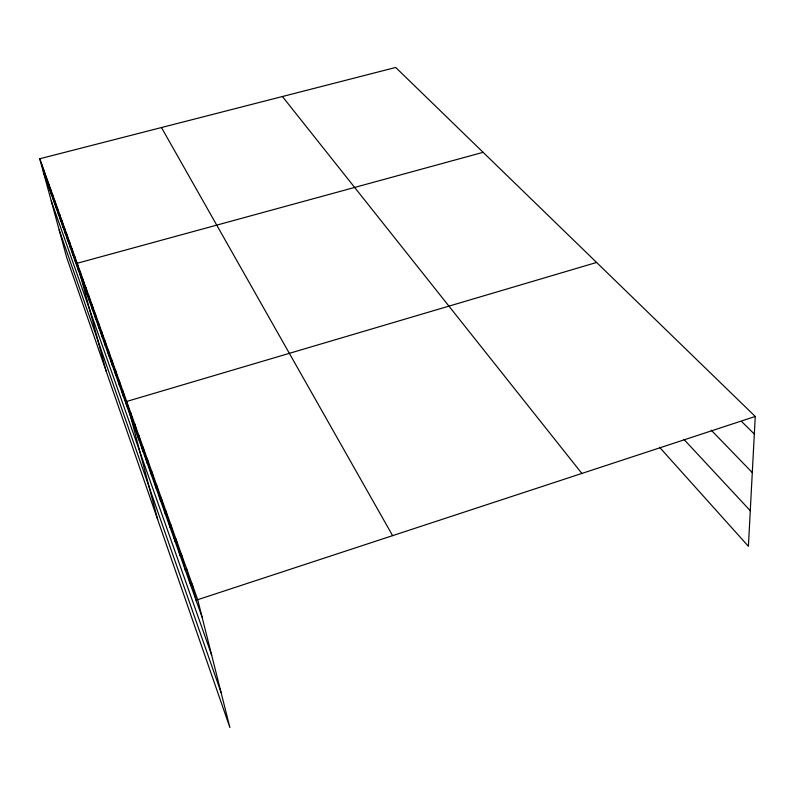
<?xml version="1.0" encoding="UTF-8"?>
<svg xmlns="http://www.w3.org/2000/svg" width="795" height="795" viewBox="0 0 795 795"><rect width="100%" height="100%" fill="white"/><g stroke="black" fill="none" stroke-linecap="round" stroke-linejoin="round"><path stroke-width="1.19" d="M39.75 158.761L197.697 599.708L229.894 727.534L66.691 257.52L39.75 158.761L395.701 67.466L755.25 416.461L748.403 546.304L659.552 447.277M197.697 599.708L755.25 416.461M596.598 262.459L126.683 401.455L157.678 519.542M483.131 152.322L77.185 263.264L106.222 371.364M741.924 421.797L754.326 434.07M711.187 430.135L752.289 472.588M684.068 439.546L750.281 510.718M282.414 96.523L581.861 473.452M161.464 127.538L392.611 535.651M43.337 171.899L202.089 617.139M51.248 200.897L211.669 655.15M59.188 230.003L221.109 692.644M50.314 188.256L53.99 201.781M48.127 182.144L51.784 195.6M45.981 176.152L49.618 189.518M43.864 170.259L47.491 183.546M41.787 164.456L45.395 177.673M66.77 234.197L70.576 248.308M64.286 227.271L68.082 241.292M61.851 220.463L65.627 234.406M59.456 213.785L63.212 227.648M57.111 207.227L60.847 221.01M54.805 200.787L58.522 214.481M52.54 194.467L56.236 208.081M80.017 271.165L83.922 285.723M74.501 255.791L78.367 270.161M71.878 248.457L75.724 262.738M69.304 241.253L73.13 255.453M95.072 313.19L99.077 328.226M91.932 304.435L95.917 319.361M88.861 295.849L92.826 310.686M85.85 287.452L89.795 302.189M82.899 279.224L86.824 293.872M108.329 350.217L112.413 365.64M104.91 340.658L108.975 355.981M101.551 331.296L105.596 346.521M98.272 322.154L102.307 337.279M122.837 390.733L127.001 406.553M119.091 380.248L123.225 395.97M115.424 370.013L119.538 385.625M111.837 360.006L115.941 375.518M134.653 423.705L138.867 439.824M130.619 412.446L134.822 428.475M147.363 459.182L151.626 475.609M143.02 447.058L147.274 463.386M138.787 435.233L143.02 451.461M161.077 497.461L165.38 514.196M156.386 484.364L160.679 500.999M151.815 471.614L156.098 488.15M170.836 524.7L175.168 541.643M165.887 510.897L170.209 527.731M181.131 553.449L185.493 570.591M175.914 538.881L180.266 555.924M192.022 583.848L196.405 601.179M186.497 568.435L190.87 585.677"/></g></svg>
